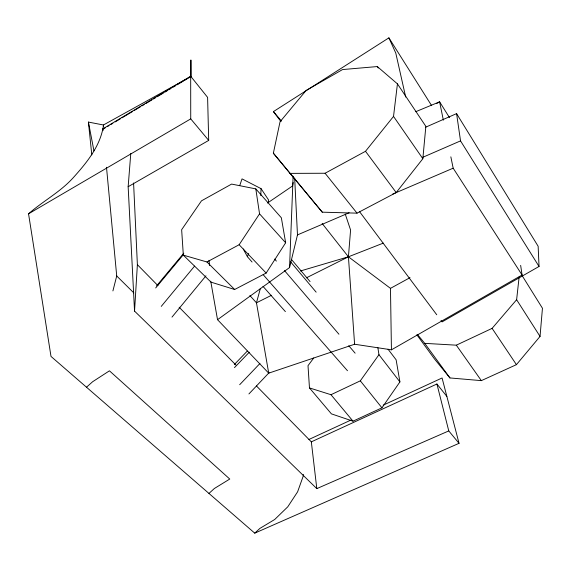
<?xml version="1.0" encoding="UTF-8"?>
<svg xmlns="http://www.w3.org/2000/svg" width="571" height="571" viewBox="0 0 571 571"><rect width="100%" height="100%" fill="white"/><g stroke="black" fill="none" stroke-linecap="round" stroke-linejoin="round"><path stroke-width="0.86" d="M260.79 195.61L261.047 188.637L242.033 178.88L239.713 185.618M520.645 265.372L522.087 275.008L391.435 349.83L354.605 344.242L268.72 373.156L217.53 319.689L289.554 267.578L293.109 176.232M268.456 202.591L268.563 199.943L261.047 188.637M134.542 311.102L128.154 186.71L208.7 140.402L207.601 97.377L190.685 76.236L102.88 128.86C98.826 148.103 85.95 163.556 73.145 177.817C60.141 192.177 42.896 201.135 28.55 213.811L50.997 356.418L254.745 533.15L459.034 443.324L448.77 430.919L316.812 488.619L134.542 311.102L137.383 264.68L133.578 182.963M303.329 474.394L303.222 476.121L297.619 491.795L287.777 506.805L274.722 519.482L259.876 528.418L254.745 533.15M128.154 186.71L130.78 153.478M354.605 344.242L348.424 256.8L350.587 230.006L345.241 214.054M416.859 334.806L434.438 358.881L449.941 377.945L481.346 380.636L516.427 364.655L540.038 336.433L542.45 308.254L522.03 275.472M422.84 158.717L425.852 126.355L397.437 83.873L377.303 66.557L342.557 69.569L306.113 90.446L280.04 121.766L273.366 153.206L322.28 212.176L357.032 213.154L396.21 192.563L422.84 158.717L393.526 116.413L397.437 83.873M417.451 334.463L424.724 343.357L456.315 345.177L492.109 328.361L516.619 299.725L519.132 276.992M102.923 129.267L103.437 124.985L190.928 76.535L190.9 60.119L190.928 76.535L188.63 77.913M293.166 182.527L292.573 185.953L267.499 203.026M289.554 267.578L297.477 234.909L294.672 178.073M112.908 290.917L116.72 275.979L106.499 167.267M260.412 288.305L256.465 302.808L268.72 373.156M252.068 262.025L247.386 256.686L248.692 253.488M266.157 273.059L285.65 242.768L281.353 217.794L255.808 188.887L231.612 184.083L201.47 200.849L181.649 229.713L183.327 255.144L211.042 282.16L234.66 289.49L266.157 273.059L239.135 244.738L206.938 261.975L183.327 255.144M239.135 244.738L259.548 213.847L255.808 188.887M313.722 357.996L308.012 365.676L309.468 387.916L331.408 413.868L353.014 421.17L381.942 407.83L399.914 381.906L396.124 359.809L388.03 349.166M309.468 387.916L330.98 394.711L360.322 380.836L378.951 354.705L377.888 347.71M289.854 173.377L325.085 173.249L365.504 151.294L393.526 116.413M171.992 317.105L205.967 275.814M161.25 306.391L194.568 266.115M156.561 285.885L183.762 253.203M155.683 287.948L183.469 254.552M248.913 393.94L269.091 372.685M239.677 384.711L259.933 363.506M234.474 367.603L249.291 352.207M234.367 364.498L247.257 351.122M208.965 493.437L214.353 488.505L229.763 479.048L109.446 370.822L92.595 381.756L86.507 387.217M280.903 121.487L273.416 111.602L388.894 37.85L431.647 105.656M103.686 128.803L105.214 127.89M107.512 126.512L109.04 125.599M110.574 124.678L112.865 123.307M115.164 121.93L120.524 118.718M122.051 117.804L132.765 111.381M134.299 110.467L140.416 106.798M141.951 105.878L144.249 104.507M145.776 103.587L151.9 99.918M153.428 99.004L155.726 97.627M157.253 96.713L163.377 93.044M164.905 92.124L167.203 90.753M168.738 89.833L171.029 88.455M173.327 87.085L175.625 85.707M177.153 84.786L183.277 81.118M184.804 80.204L187.102 78.827M28.55 213.811L190.735 118.882L190.685 76.236M436.558 103.587L439.606 101.824L449.491 117.626M425.638 127.197L456.586 113.615L538.139 246.251L539.038 266.464L442.082 321.887L441.012 320.467M391.435 349.83L390.478 288.355L410.014 277.649M271.525 295.271L256.465 302.808L249.884 295.55M306.406 277.82L348.424 256.8L383.298 243.125M308.918 439.477L350.88 420.099M383.162 405.189L442.075 377.981L459.034 443.324M256.465 385.975L311.331 441.854L436.922 383.998L446.865 396.431M422.911 157.246L460.533 140.887L456.586 113.615M297.477 234.909L349.102 212.783M392.527 194.176L453.167 168.181L450.847 156.832M415.731 111.695L439.606 101.824L443.353 120.16M300.524 270.961L348.424 256.8L390.478 288.355M91.803 154.884L88.412 122.08L103.437 124.985L103.601 126.755M116.72 275.979L133.821 292.894M206.938 261.975L234.66 289.49M137.383 264.68L157.953 285.636M179.151 307.227L235.887 365.012M259.548 213.847L285.65 242.768M262.988 286.356L285.393 311.616M263.188 274.694L347.482 370.736M274.637 259.063L276.378 261.097M284.486 270.575L338.924 334.221M348.767 345.733L355.133 353.178M273.416 111.602L281.375 120.938M290.361 261.575L316.156 292.166M291.71 259.748L310.067 281.589M273.366 153.206L322.28 212.176M190.735 118.882L208.7 140.402M330.98 394.711L353.014 421.17M360.322 380.836L381.942 407.83M325.085 173.249L357.032 213.154M322.144 223.461L348.424 256.8M378.951 354.705L399.914 381.906M359.337 211.363L436.744 314.757M365.504 151.294L396.21 192.563M424.724 343.357L449.941 377.945M456.315 345.177L481.346 380.636M377.303 66.557L378.295 68.02M492.109 328.361L516.427 364.655M453.167 168.181L522.087 275.008M516.619 299.725L540.038 336.433M460.533 140.887L539.038 266.464M243.303 249.02L247.386 256.686M388.894 37.85L395.767 53.032L405.688 97.049M436.922 383.998L448.77 430.919M88.412 122.08L93.951 150.887M210.735 281.225L217.53 319.689M311.331 441.854L316.812 488.619M102.88 128.86L103.051 130.631M209.036 260.283L209.521 265.536"/></g></svg>
